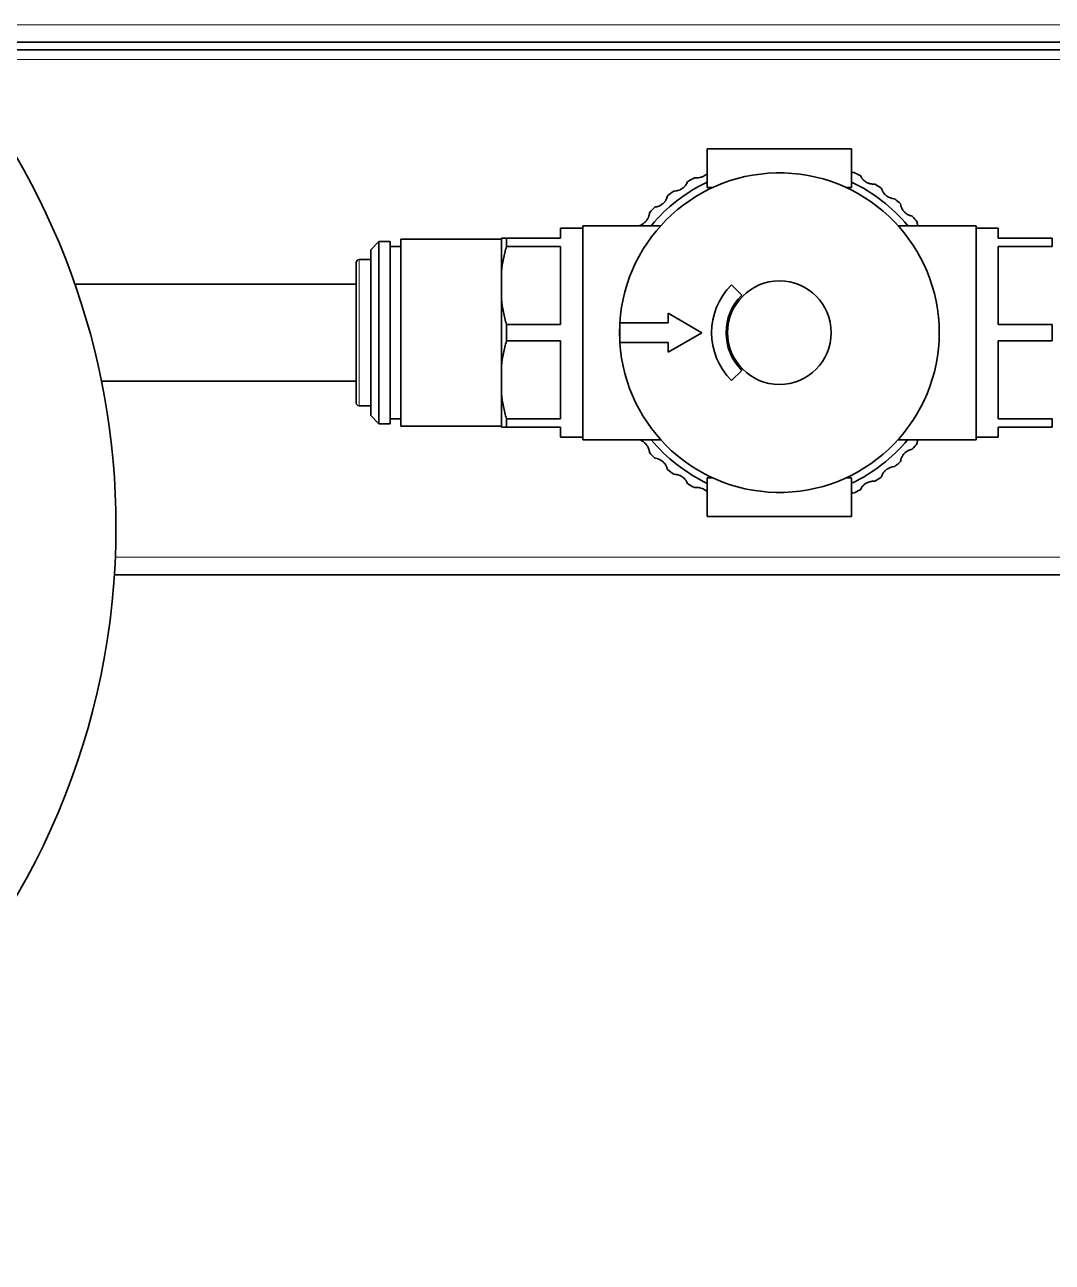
# Model space of a CAD drawing. Header units: inches. Extents: x -1096 to 3103, y -191 to 3207.
# Drawn here: x 1401.4 to 1507.5, y 2328.1 to 2455.9 of the extents above; entities that cross this region are included whole.
import ezdxf

# ---------------------------------------------------------------- set-up
doc = ezdxf.new("R2010")
doc.units = ezdxf.units.IN

msp = doc.modelspace()

# ---------------------------------------------------------------- linework, layer by layer
at = {"lineweight": 13}
for p, q in [((1262.66, 2455.94), (1793.56, 2455.94)), ((1393.62, 2452.34), (1524.29, 2452.34)), ((1435.96, 2431.69), (1435.96, 2424.14)), ((1435.96, 2424.14), (1435.96, 2416.59)), ((1410.79, 2400.94), (1788.63, 2400.94))]:
    msp.add_line(p, q, dxfattribs=at)
at = {"lineweight": 35}
for p, q in [((1794.46, 2454.14), (1261.75, 2454.14)), ((1657.31, 2454.14), (1390.31, 2454.14)), ((1657.31, 2453.34), (1390.31, 2453.34)), ((1486.81, 2443.14), (1471.91, 2443.14)), ((1471.91, 2443.14), (1471.91, 2439.14)), ((1486.81, 2439.14), (1486.81, 2443.14)), ((1471.91, 2439.14), (1472.48, 2439.14)), ((1486.23, 2439.14), (1486.81, 2439.14)), ((1456.76, 2434.94), (1456.76, 2433.89)), ((1459.06, 2434.94), (1456.76, 2434.94)), ((1459.06, 2435.19), (1459.06, 2413.09)), ((1467.1, 2435.19), (1459.06, 2435.19)), ((1499.66, 2435.19), (1491.61, 2435.19)), ((1499.66, 2413.09), (1499.66, 2435.19)), ((1501.96, 2434.94), (1499.66, 2434.94)), ((1501.96, 2433.89), (1501.96, 2434.94)), ((1438.01, 2433.54), (1437.16, 2432.69)), ((1439.16, 2433.54), (1438.01, 2433.54)), ((1438.01, 2414.74), (1438.01, 2433.54)), ((1439.16, 2414.74), (1439.16, 2433.54)), ((1440.26, 2414.49), (1440.26, 2433.79)), ((1450.66, 2433.79), (1440.26, 2433.79)), ((1450.66, 2433.89), (1450.66, 2430.46)), ((1456.76, 2433.89), (1451.18, 2433.89)), ((1451.18, 2433.89), (1451.18, 2433.04)), ((1507.53, 2433.89), (1501.96, 2433.89)), ((1507.53, 2433.04), (1507.53, 2433.89)), ((1437.16, 2415.59), (1437.16, 2432.69)), ((1440.26, 2433.04), (1439.16, 2433.04)), ((1451.18, 2433.04), (1456.76, 2433.04)), ((1456.76, 2424.99), (1456.76, 2433.04)), ((1501.96, 2433.04), (1501.96, 2424.99)), ((1507.53, 2433.04), (1501.96, 2433.04)), ((1435.66, 2431.39), (1435.66, 2424.14)), ((1437.16, 2431.69), (1435.96, 2431.69)), ((1450.66, 2427.57), (1450.66, 2430.46)), ((1435.65, 2429.14), (1406.63, 2429.14)), ((1474.41, 2429.09), (1475.47, 2428.03)), ((1450.66, 2420.71), (1450.66, 2427.57)), ((1471.35, 2424.14), (1467.89, 2426.14)), ((1467.89, 2426.14), (1467.89, 2425.14)), ((1456.76, 2424.99), (1451.18, 2424.99)), ((1451.18, 2423.29), (1451.18, 2424.99)), ((1467.89, 2425.14), (1462.89, 2425.14)), ((1462.89, 2425.14), (1462.89, 2423.14)), ((1501.96, 2424.99), (1507.53, 2424.99)), ((1507.53, 2424.99), (1507.53, 2423.29)), ((1435.66, 2424.14), (1435.66, 2416.89)), ((1456.76, 2423.29), (1451.18, 2423.29)), ((1456.76, 2415.24), (1456.76, 2423.29)), ((1462.89, 2423.14), (1467.89, 2423.14)), ((1467.89, 2422.14), (1471.35, 2424.14)), ((1467.89, 2423.14), (1467.89, 2422.14)), ((1501.96, 2423.29), (1501.96, 2415.24)), ((1507.53, 2423.29), (1501.96, 2423.29)), ((1450.66, 2417.82), (1450.66, 2420.71)), ((1475.47, 2420.25), (1474.41, 2419.19)), ((1409.36, 2419.14), (1435.65, 2419.14)), ((1450.66, 2417.82), (1450.66, 2414.39)), ((1435.96, 2416.59), (1437.16, 2416.59)), ((1437.16, 2415.59), (1438.01, 2414.74)), ((1438.01, 2414.74), (1439.16, 2414.74)), ((1439.16, 2415.24), (1440.26, 2415.24)), ((1440.26, 2414.49), (1450.66, 2414.49)), ((1451.18, 2415.24), (1456.76, 2415.24)), ((1451.18, 2415.24), (1451.18, 2414.39)), ((1451.18, 2414.39), (1456.76, 2414.39)), ((1456.76, 2413.34), (1456.76, 2414.39)), ((1501.96, 2415.24), (1507.53, 2415.24)), ((1501.96, 2414.39), (1501.96, 2413.34)), ((1501.96, 2414.39), (1507.53, 2414.39)), ((1507.53, 2414.39), (1507.53, 2415.24)), ((1456.76, 2413.34), (1459.06, 2413.34)), ((1459.06, 2413.09), (1467.1, 2413.09)), ((1491.61, 2413.09), (1499.66, 2413.09)), ((1499.66, 2413.34), (1501.96, 2413.34)), ((1471.91, 2409.14), (1472.48, 2409.14)), ((1471.91, 2409.14), (1471.91, 2405.14)), ((1486.81, 2409.14), (1486.23, 2409.14)), ((1486.81, 2405.14), (1486.81, 2409.14)), ((1471.91, 2405.14), (1486.81, 2405.14)), ((1792.35, 2399.14), (1410.7, 2399.14))]:
    msp.add_line(p, q, dxfattribs=at)
msp.add_circle((1479.36, 2424.14), 5.35, dxfattribs=at)
for centre, radius, start, end in [((1334.86, 2404.14), 76, 0, 40.3439), ((1479.36, 2424.14), 16.5, 183.4746, 176.5254), ((1479.36, 2424.14), 18.25, 118.7373, 121.2627), ((1479.36, 2424.14), 18.25, 62.7373, 65.2627), ((1479.36, 2424.14), 17.25, 115.5825, 140.1638), ((1479.36, 2424.14), 18.25, 126.7373, 129.2627), ((1479.36, 2424.14), 17.25, 39.8306, 64.4119), ((1479.36, 2424.14), 18.25, 54.7373, 57.2627), ((1479.36, 2424.14), 18.25, 46.7373, 49.2627), ((1479.36, 2424.14), 18.25, 134.7373, 137.2627), ((1479.36, 2424.14), 18.25, 38.7373, 41.2627), ((1435.96, 2431.39), 0.3, 90, 180), ((1479.36, 2424.14), 7, 135, 225), ((1479.36, 2424.14), 5.5, 135, 225), ((1479.36, 2424.14), 16.5, 176.5254, 183.4746), ((1435.96, 2416.89), 0.3, 180, 270), ((1479.36, 2424.14), 17.25, 219.8362, 244.4175), ((1479.36, 2424.14), 17.25, 295.5881, 320.1694), ((1479.36, 2424.14), 18.25, 222.7373, 225.2627), ((1479.36, 2424.14), 18.25, 318.7373, 321.2627), ((1479.36, 2424.14), 18.25, 310.7373, 313.2627), ((1479.36, 2424.14), 18.25, 230.7373, 233.2627), ((1479.36, 2424.14), 18.25, 302.7373, 305.2627), ((1479.36, 2424.14), 18.25, 238.7373, 241.2627), ((1479.36, 2424.14), 18.25, 294.7373, 297.2627), ((1334.86, 2404.14), 76, 270, 0)]:
    msp.add_arc(centre, radius, start, end, dxfattribs=at)
for points, knots in [([(1468.44, 2438.77), (1468.51, 2438.76), (1468.58, 2438.77), (1468.69, 2438.78), (1468.73, 2438.79), (1468.79, 2438.8), (1468.8, 2438.8), (1468.84, 2438.81), (1468.86, 2438.81), (1468.95, 2438.84), (1469.03, 2438.87), (1469.14, 2438.92), (1469.18, 2438.94), (1469.23, 2438.97), (1469.25, 2438.98), (1469.28, 2439), (1469.3, 2439.01), (1469.39, 2439.07), (1469.45, 2439.12), (1469.52, 2439.19), (1469.54, 2439.2), (1469.57, 2439.23), (1469.61, 2439.28), (1469.65, 2439.32), (1469.69, 2439.38), (1469.72, 2439.41), (1469.76, 2439.48), (1469.78, 2439.51), (1469.83, 2439.61), (1469.86, 2439.67), (1469.88, 2439.74)], [0, 0, 0, 0, 0.125, 0.125, 0.1875, 0.1875, 0.21875, 0.21875, 0.25, 0.25, 0.375, 0.375, 0.4375, 0.4375, 0.46875, 0.46875, 0.5, 0.5, 0.625, 0.625, 0.65625, 0.65625, 0.6875, 0.75, 0.75, 0.8125, 0.8125, 0.875, 0.875, 1, 1, 1, 1]), ([(1470.58, 2440.14), (1470.65, 2440.13), (1470.72, 2440.12), (1470.83, 2440.12), (1470.87, 2440.12), (1470.93, 2440.13), (1470.95, 2440.13), (1470.99, 2440.13), (1471, 2440.13), (1471.1, 2440.14), (1471.18, 2440.16), (1471.3, 2440.2), (1471.33, 2440.21), (1471.39, 2440.23), (1471.41, 2440.24), (1471.45, 2440.26), (1471.47, 2440.26), (1471.56, 2440.31), (1471.63, 2440.35), (1471.71, 2440.41), (1471.73, 2440.42), (1471.76, 2440.45), (1471.81, 2440.48), (1471.85, 2440.52), (1471.89, 2440.56), (1471.9, 2440.57), (1471.91, 2440.58)], [0, 0, 0, 0, 0.161613, 0.161613, 0.242419, 0.242419, 0.282823, 0.282823, 0.323226, 0.323226, 0.484839, 0.484839, 0.565645, 0.565645, 0.606048, 0.606048, 0.646452, 0.646452, 0.808064, 0.808064, 0.848468, 0.848468, 0.888871, 0.969677, 0.969677, 1, 1, 1, 1]), ([(1487.72, 2440.36), (1487.75, 2440.3), (1487.78, 2440.24), (1487.84, 2440.14), (1487.86, 2440.11), (1487.89, 2440.07), (1487.91, 2440.05), (1487.93, 2440.02), (1487.94, 2440.01), (1488.01, 2439.93), (1488.07, 2439.88), (1488.16, 2439.8), (1488.19, 2439.78), (1488.24, 2439.74), (1488.26, 2439.73), (1488.29, 2439.71), (1488.31, 2439.7), (1488.4, 2439.65), (1488.47, 2439.61), (1488.57, 2439.57), (1488.59, 2439.57), (1488.63, 2439.55), (1488.69, 2439.54), (1488.74, 2439.52), (1488.82, 2439.51), (1488.86, 2439.5), (1488.93, 2439.49), (1488.97, 2439.49), (1489.08, 2439.48), (1489.16, 2439.48), (1489.23, 2439.49)], [0, 0, 0, 0, 0.125, 0.125, 0.1875, 0.1875, 0.21875, 0.21875, 0.25, 0.25, 0.375, 0.375, 0.4375, 0.4375, 0.46875, 0.46875, 0.5, 0.5, 0.625, 0.625, 0.65625, 0.65625, 0.6875, 0.75, 0.75, 0.8125, 0.8125, 0.875, 0.875, 1, 1, 1, 1]), ([(1489.89, 2439.04), (1489.91, 2438.97), (1489.94, 2438.91), (1489.98, 2438.81), (1490, 2438.77), (1490.03, 2438.72), (1490.04, 2438.71), (1490.06, 2438.67), (1490.07, 2438.66), (1490.12, 2438.58), (1490.17, 2438.51), (1490.25, 2438.42), (1490.28, 2438.39), (1490.33, 2438.35), (1490.34, 2438.34), (1490.37, 2438.31), (1490.39, 2438.3), (1490.47, 2438.24), (1490.54, 2438.19), (1490.63, 2438.14), (1490.65, 2438.13), (1490.68, 2438.11), (1490.74, 2438.09), (1490.79, 2438.07), (1490.87, 2438.04), (1490.9, 2438.03), (1490.98, 2438.01), (1491.01, 2438), (1491.12, 2437.98), (1491.2, 2437.97), (1491.27, 2437.97)], [0, 0, 0, 0, 0.125, 0.125, 0.1875, 0.1875, 0.21875, 0.21875, 0.25, 0.25, 0.375, 0.375, 0.4375, 0.4375, 0.46875, 0.46875, 0.5, 0.5, 0.625, 0.625, 0.65625, 0.65625, 0.6875, 0.75, 0.75, 0.8125, 0.8125, 0.875, 0.875, 1, 1, 1, 1]), ([(1466.51, 2437.1), (1466.58, 2437.11), (1466.65, 2437.13), (1466.76, 2437.15), (1466.79, 2437.16), (1466.85, 2437.18), (1466.87, 2437.19), (1466.9, 2437.2), (1466.92, 2437.21), (1467.01, 2437.25), (1467.08, 2437.29), (1467.18, 2437.35), (1467.22, 2437.38), (1467.27, 2437.41), (1467.28, 2437.43), (1467.31, 2437.45), (1467.33, 2437.47), (1467.41, 2437.53), (1467.46, 2437.59), (1467.53, 2437.67), (1467.54, 2437.69), (1467.56, 2437.72), (1467.6, 2437.77), (1467.63, 2437.82), (1467.67, 2437.89), (1467.68, 2437.92), (1467.72, 2437.99), (1467.73, 2438.03), (1467.77, 2438.13), (1467.79, 2438.2), (1467.81, 2438.27)], [0, 0, 0, 0, 0.125, 0.125, 0.1875, 0.1875, 0.21875, 0.21875, 0.25, 0.25, 0.375, 0.375, 0.4375, 0.4375, 0.46875, 0.46875, 0.5, 0.5, 0.625, 0.625, 0.65625, 0.65625, 0.6875, 0.75, 0.75, 0.8125, 0.8125, 0.875, 0.875, 1, 1, 1, 1]), ([(1491.86, 2437.43), (1491.87, 2437.36), (1491.89, 2437.29), (1491.92, 2437.18), (1491.93, 2437.15), (1491.95, 2437.1), (1491.96, 2437.08), (1491.98, 2437.04), (1491.98, 2437.02), (1492.03, 2436.94), (1492.07, 2436.87), (1492.13, 2436.77), (1492.16, 2436.74), (1492.2, 2436.69), (1492.21, 2436.67), (1492.24, 2436.64), (1492.25, 2436.63), (1492.32, 2436.55), (1492.39, 2436.5), (1492.47, 2436.44), (1492.48, 2436.42), (1492.52, 2436.4), (1492.57, 2436.37), (1492.62, 2436.34), (1492.69, 2436.3), (1492.72, 2436.29), (1492.79, 2436.26), (1492.83, 2436.24), (1492.94, 2436.21), (1493, 2436.19), (1493.07, 2436.18)], [0, 0, 0, 0, 0.125, 0.125, 0.1875, 0.1875, 0.21875, 0.21875, 0.25, 0.25, 0.375, 0.375, 0.4375, 0.4375, 0.46875, 0.46875, 0.5, 0.5, 0.625, 0.625, 0.65625, 0.65625, 0.6875, 0.75, 0.75, 0.8125, 0.8125, 0.875, 0.875, 1, 1, 1, 1]), ([(1464.83, 2435.19), (1464.9, 2435.21), (1464.97, 2435.23), (1465.07, 2435.27), (1465.1, 2435.29), (1465.15, 2435.32), (1465.17, 2435.32), (1465.21, 2435.34), (1465.22, 2435.35), (1465.31, 2435.4), (1465.37, 2435.45), (1465.46, 2435.53), (1465.49, 2435.56), (1465.54, 2435.6), (1465.55, 2435.62), (1465.58, 2435.65), (1465.59, 2435.66), (1465.66, 2435.74), (1465.7, 2435.81), (1465.76, 2435.9), (1465.77, 2435.91), (1465.79, 2435.95), (1465.81, 2436), (1465.84, 2436.06), (1465.87, 2436.13), (1465.88, 2436.17), (1465.9, 2436.24), (1465.91, 2436.28), (1465.94, 2436.38), (1465.95, 2436.46), (1465.95, 2436.53)], [0, 0, 0, 0, 0.125, 0.125, 0.1875, 0.1875, 0.21875, 0.21875, 0.25, 0.25, 0.375, 0.375, 0.4375, 0.4375, 0.46875, 0.46875, 0.5, 0.5, 0.625, 0.625, 0.65625, 0.65625, 0.6875, 0.75, 0.75, 0.8125, 0.8125, 0.875, 0.875, 1, 1, 1, 1]), ([(1493.59, 2435.56), (1493.59, 2435.49), (1493.6, 2435.42), (1493.61, 2435.31), (1493.62, 2435.27), (1493.63, 2435.22), (1493.64, 2435.21), (1493.64, 2435.19)], [0, 0, 0, 0, 0.588711, 0.588711, 0.883067, 0.883067, 1, 1, 1, 1]), ([(1450.66, 2433.89), (1450.7, 2433.89), (1450.78, 2433.89), (1450.95, 2433.89), (1451.06, 2433.89), (1451.18, 2433.89)], [0, 0, 0, 0, 0.5, 0.5, 1, 1, 1, 1]), ([(1451.18, 2433.04), (1451.06, 2432.61), (1450.95, 2432.19), (1450.78, 2431.33), (1450.7, 2430.89), (1450.66, 2430.46)], [0, 0, 0, 0, 0.5, 0.5, 1, 1, 1, 1]), ([(1450.66, 2427.57), (1450.7, 2427.14), (1450.78, 2426.7), (1450.95, 2425.84), (1451.06, 2425.42), (1451.18, 2424.99)], [0, 0, 0, 0, 0.5, 0.5, 1, 1, 1, 1]), ([(1451.18, 2423.29), (1451.06, 2422.86), (1450.95, 2422.44), (1450.78, 2421.58), (1450.7, 2421.14), (1450.66, 2420.71)], [0, 0, 0, 0, 0.5, 0.5, 1, 1, 1, 1]), ([(1450.66, 2417.82), (1450.7, 2417.39), (1450.78, 2416.95), (1450.95, 2416.09), (1451.06, 2415.67), (1451.18, 2415.24)], [0, 0, 0, 0, 0.5, 0.5, 1, 1, 1, 1]), ([(1451.18, 2414.39), (1451.06, 2414.39), (1450.95, 2414.39), (1450.78, 2414.39), (1450.7, 2414.39), (1450.66, 2414.39)], [0, 0, 0, 0, 0.5, 0.5, 1, 1, 1, 1]), ([(1465.95, 2411.76), (1465.95, 2411.83), (1465.94, 2411.9), (1465.91, 2412), (1465.9, 2412.04), (1465.89, 2412.1), (1465.88, 2412.11), (1465.87, 2412.15), (1465.86, 2412.17), (1465.82, 2412.26), (1465.79, 2412.33), (1465.73, 2412.44), (1465.71, 2412.47), (1465.67, 2412.52), (1465.66, 2412.54), (1465.63, 2412.57), (1465.62, 2412.59), (1465.55, 2412.66), (1465.5, 2412.72), (1465.42, 2412.79), (1465.4, 2412.8), (1465.37, 2412.83), (1465.32, 2412.86), (1465.27, 2412.9), (1465.21, 2412.94), (1465.17, 2412.96), (1465.1, 2412.99), (1465.07, 2413.01), (1464.97, 2413.05), (1464.9, 2413.07), (1464.83, 2413.09)], [0, 0, 0, 0, 0.125, 0.125, 0.1875, 0.1875, 0.21875, 0.21875, 0.25, 0.25, 0.375, 0.375, 0.4375, 0.4375, 0.46875, 0.46875, 0.5, 0.5, 0.625, 0.625, 0.65625, 0.65625, 0.6875, 0.75, 0.75, 0.8125, 0.8125, 0.875, 0.875, 1, 1, 1, 1]), ([(1493.64, 2413.09), (1493.64, 2413.08), (1493.63, 2413.06), (1493.62, 2413.01), (1493.61, 2412.97), (1493.6, 2412.86), (1493.59, 2412.79), (1493.59, 2412.72)], [0, 0, 0, 0, 0.113082, 0.113082, 0.408721, 0.408721, 1, 1, 1, 1]), ([(1493.07, 2412.1), (1493.01, 2412.09), (1492.94, 2412.07), (1492.83, 2412.04), (1492.8, 2412.02), (1492.74, 2412), (1492.73, 2411.99), (1492.69, 2411.98), (1492.67, 2411.97), (1492.59, 2411.92), (1492.52, 2411.88), (1492.42, 2411.81), (1492.39, 2411.79), (1492.34, 2411.74), (1492.33, 2411.73), (1492.3, 2411.7), (1492.28, 2411.69), (1492.21, 2411.61), (1492.16, 2411.55), (1492.1, 2411.47), (1492.09, 2411.45), (1492.07, 2411.41), (1492.04, 2411.36), (1492.01, 2411.31), (1491.98, 2411.24), (1491.96, 2411.2), (1491.93, 2411.13), (1491.92, 2411.1), (1491.89, 2410.99), (1491.87, 2410.92), (1491.86, 2410.85)], [0, 0, 0, 0, 0.125, 0.125, 0.1875, 0.1875, 0.21875, 0.21875, 0.25, 0.25, 0.375, 0.375, 0.4375, 0.4375, 0.46875, 0.46875, 0.5, 0.5, 0.625, 0.625, 0.65625, 0.65625, 0.6875, 0.75, 0.75, 0.8125, 0.8125, 0.875, 0.875, 1, 1, 1, 1]), ([(1467.81, 2410.01), (1467.79, 2410.08), (1467.77, 2410.15), (1467.73, 2410.25), (1467.72, 2410.29), (1467.69, 2410.34), (1467.68, 2410.36), (1467.67, 2410.39), (1467.66, 2410.41), (1467.61, 2410.49), (1467.57, 2410.56), (1467.49, 2410.65), (1467.46, 2410.68), (1467.42, 2410.73), (1467.41, 2410.74), (1467.38, 2410.77), (1467.36, 2410.79), (1467.29, 2410.86), (1467.22, 2410.9), (1467.13, 2410.96), (1467.12, 2410.97), (1467.08, 2410.99), (1467.03, 2411.02), (1466.98, 2411.05), (1466.9, 2411.08), (1466.87, 2411.09), (1466.8, 2411.12), (1466.76, 2411.13), (1466.65, 2411.16), (1466.58, 2411.17), (1466.51, 2411.18)], [0, 0, 0, 0, 0.125, 0.125, 0.1875, 0.1875, 0.21875, 0.21875, 0.25, 0.25, 0.375, 0.375, 0.4375, 0.4375, 0.46875, 0.46875, 0.5, 0.5, 0.625, 0.625, 0.65625, 0.65625, 0.6875, 0.75, 0.75, 0.8125, 0.8125, 0.875, 0.875, 1, 1, 1, 1]), ([(1491.27, 2410.31), (1491.2, 2410.31), (1491.12, 2410.3), (1491.02, 2410.28), (1490.98, 2410.27), (1490.92, 2410.26), (1490.91, 2410.25), (1490.87, 2410.24), (1490.85, 2410.23), (1490.76, 2410.2), (1490.69, 2410.17), (1490.58, 2410.11), (1490.54, 2410.09), (1490.49, 2410.06), (1490.47, 2410.05), (1490.44, 2410.02), (1490.42, 2410.01), (1490.34, 2409.95), (1490.28, 2409.89), (1490.21, 2409.82), (1490.2, 2409.8), (1490.17, 2409.77), (1490.14, 2409.72), (1490.1, 2409.67), (1490.06, 2409.61), (1490.04, 2409.58), (1490, 2409.51), (1489.98, 2409.48), (1489.94, 2409.37), (1489.91, 2409.31), (1489.89, 2409.24)], [0, 0, 0, 0, 0.125, 0.125, 0.1875, 0.1875, 0.21875, 0.21875, 0.25, 0.25, 0.375, 0.375, 0.4375, 0.4375, 0.46875, 0.46875, 0.5, 0.5, 0.625, 0.625, 0.65625, 0.65625, 0.6875, 0.75, 0.75, 0.8125, 0.8125, 0.875, 0.875, 1, 1, 1, 1]), ([(1469.88, 2408.54), (1469.86, 2408.61), (1469.83, 2408.67), (1469.78, 2408.77), (1469.76, 2408.8), (1469.73, 2408.85), (1469.72, 2408.87), (1469.69, 2408.9), (1469.68, 2408.91), (1469.62, 2408.99), (1469.57, 2409.05), (1469.48, 2409.13), (1469.45, 2409.16), (1469.4, 2409.2), (1469.39, 2409.21), (1469.35, 2409.24), (1469.34, 2409.25), (1469.25, 2409.3), (1469.18, 2409.34), (1469.09, 2409.39), (1469.07, 2409.4), (1469.03, 2409.41), (1468.97, 2409.43), (1468.92, 2409.45), (1468.84, 2409.47), (1468.81, 2409.48), (1468.73, 2409.5), (1468.69, 2409.5), (1468.58, 2409.51), (1468.51, 2409.52), (1468.44, 2409.52)], [0, 0, 0, 0, 0.125, 0.125, 0.1875, 0.1875, 0.21875, 0.21875, 0.25, 0.25, 0.375, 0.375, 0.4375, 0.4375, 0.46875, 0.46875, 0.5, 0.5, 0.625, 0.625, 0.65625, 0.65625, 0.6875, 0.75, 0.75, 0.8125, 0.8125, 0.875, 0.875, 1, 1, 1, 1]), ([(1471.91, 2407.7), (1471.9, 2407.71), (1471.89, 2407.72), (1471.83, 2407.78), (1471.77, 2407.83), (1471.67, 2407.9), (1471.63, 2407.93), (1471.58, 2407.96), (1471.56, 2407.97), (1471.53, 2407.99), (1471.51, 2408), (1471.41, 2408.04), (1471.34, 2408.07), (1471.24, 2408.1), (1471.22, 2408.11), (1471.18, 2408.12), (1471.12, 2408.13), (1471.06, 2408.14), (1470.99, 2408.15), (1470.95, 2408.15), (1470.87, 2408.16), (1470.83, 2408.16), (1470.72, 2408.16), (1470.65, 2408.15), (1470.58, 2408.14)], [0, 0, 0, 0, 0.026132, 0.026132, 0.188443, 0.188443, 0.269599, 0.269599, 0.310177, 0.310177, 0.350755, 0.350755, 0.513066, 0.513066, 0.553644, 0.553644, 0.594222, 0.675377, 0.675377, 0.756533, 0.756533, 0.837689, 0.837689, 1, 1, 1, 1]), ([(1489.23, 2408.79), (1489.16, 2408.8), (1489.08, 2408.8), (1488.97, 2408.79), (1488.94, 2408.79), (1488.88, 2408.78), (1488.86, 2408.78), (1488.82, 2408.77), (1488.8, 2408.77), (1488.71, 2408.75), (1488.63, 2408.73), (1488.52, 2408.69), (1488.48, 2408.67), (1488.42, 2408.64), (1488.4, 2408.64), (1488.37, 2408.62), (1488.35, 2408.61), (1488.26, 2408.56), (1488.19, 2408.51), (1488.11, 2408.44), (1488.1, 2408.43), (1488.07, 2408.4), (1488.02, 2408.36), (1487.98, 2408.32), (1487.93, 2408.26), (1487.91, 2408.23), (1487.86, 2408.17), (1487.84, 2408.14), (1487.78, 2408.05), (1487.75, 2407.98), (1487.72, 2407.92)], [0, 0, 0, 0, 0.125, 0.125, 0.1875, 0.1875, 0.21875, 0.21875, 0.25, 0.25, 0.375, 0.375, 0.4375, 0.4375, 0.46875, 0.46875, 0.5, 0.5, 0.625, 0.625, 0.65625, 0.65625, 0.6875, 0.75, 0.75, 0.8125, 0.8125, 0.875, 0.875, 1, 1, 1, 1])]:
    msp.add_open_spline(points, degree=3, knots=knots, dxfattribs=at)
for points in [[(1486.81, 2440.68), (1486.87, 2440.69), (1486.93, 2440.7), (1486.99, 2440.72)], [(1486.99, 2407.57), (1486.93, 2407.58), (1486.87, 2407.59), (1486.81, 2407.6)]]:
    msp.add_open_spline(points, degree=3, dxfattribs=at)

doc.saveas('drawing.dxf')
